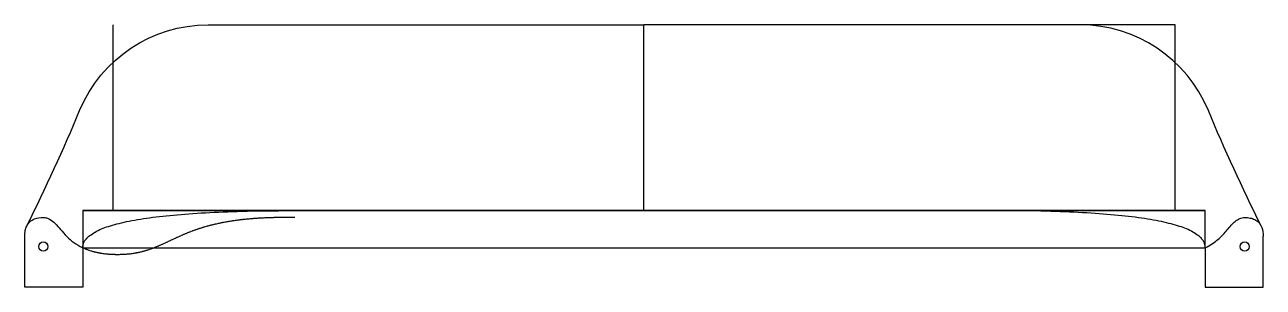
# Model space of a CAD drawing. Header units: millimetres. Extents: x 0 to 534, y 0 to 113.
import ezdxf

# ---------------------------------------------------------------- set-up
doc = ezdxf.new("R2010")
doc.units = ezdxf.units.MM
doc.linetypes.add('DASHED', pattern=[0.2067, 0.1654, -0.0413])

msp = doc.modelspace()

# ---------------------------------------------------------------- linework, layer by layer
for p, q in [((38, 113), (38, 33)), ((25, 33), (25, 16.95)), ((112, 33), (25, 33)), ((112, 33), (116.4, 33)), ((112, 33), (116.4, 33)), ((267, 33), (112, 33)), ((496, 33), (267, 33)), ((509, 33), (496, 33)), ((509, 16.95), (509, 33)), ((116.4, 30), (112, 30)), ((25, 0), (0, 0))]:
    msp.add_line(p, q)
at = {"color": 190, "linetype": 'DASHED', "lineweight": 25, "true_color": 0x8018ff}
for p, q in [((496, 113), (267, 113)), ((267, 33), (267, 113)), ((496, 33), (496, 113)), ((25, 33), (509, 33)), ((38, 33), (496, 33)), ((0, 0), (0, 22)), ((25, 16.95), (25, 0)), ((25, 16.95), (509, 16.95))]:
    msp.add_line(p, q, dxfattribs=at)
for points in [[(0.89, 26.45, 0.017234), (23.67, 76.12, -0.302573), (79.04, 113), (267, 113)], [(533.11, 26.45, -0.017234), (510.33, 76.12, 0.302573), (454.96, 113), (267, 113)]]:
    msp.add_lwpolyline(points, format="xyb")
msp.add_lwpolyline([(509, 16.95), (509, 0), (534, 0), (534, 22)])
for centre in [(8, 17.5), (526, 17.5)]:
    msp.add_circle(centre, 2)
for points in [[(25, 16.95), (25, 33), (116.4, 33)], [(509, 16.95), (509, 33), (417.6, 33)]]:
    msp.add_open_spline(points, degree=2)
for points, knots in [([(0, 22), (0, 22.79), (0.06, 23.6), (0.34, 25.05), (0.54, 25.71), (1.16, 27.01), (1.59, 27.62), (2.75, 28.71), (3.46, 29.12), (5.43, 29.85), (6.74, 30), (8, 30)], [-1.297207, -1.297207, -1.297207, -1.297207, -1.059981, -1.059981, -0.854243, -0.854243, -0.627465, -0.627465, -0.378262, -0.378262, 0, 0, 0, 0]), ([(8, 30), (8.49, 30), (8.96, 29.94), (9.89, 29.69), (10.31, 29.52), (11.55, 28.84), (12.31, 28.2), (14.59, 25.9), (16.12, 23.86), (19.95, 20.08), (22.11, 18.34), (25, 16.95)], [-3.186383, -3.186383, -3.186383, -3.186383, -2.902134, -2.902134, -2.629077, -2.629077, -2.076935, -2.076935, -0.961495, -0.961495, 0, 0, 0, 0]), ([(509, 16.95), (511.19, 18.01), (512.94, 19.25), (516.01, 21.9), (517.31, 23.35), (519.69, 26.09), (520.76, 27.37), (522.52, 28.85), (523.16, 29.28), (524.55, 29.86), (525.26, 30), (526, 30)], [-1.598768, -1.598768, -1.598768, -1.598768, -1.24608, -1.24608, -0.859833, -0.859833, -0.450163, -0.450163, -0.223237, -0.223237, 0, 0, 0, 0]), ([(526, 30), (526.79, 30), (527.6, 29.94), (529.05, 29.66), (529.71, 29.46), (531.01, 28.84), (531.62, 28.41), (532.71, 27.25), (533.12, 26.54), (533.85, 24.57), (534, 23.26), (534, 22)], [-1.297207, -1.297207, -1.297207, -1.297207, -1.059981, -1.059981, -0.854243, -0.854243, -0.627465, -0.627465, -0.378262, -0.378262, 0, 0, 0, 0])]:
    msp.add_open_spline(points, degree=3, knots=knots)
for points in [[(112, 30), (64, 30), (64, 14), (40, 14)], [(40, 14), (36.07, 14), (32.78, 14.43), (30, 15.15)]]:
    msp.add_open_spline(points, degree=3, dxfattribs=at)
msp.add_open_spline([(30, 15.15), (29.91, 15.17), (29.82, 15.19), (29.31, 15.33), (28.89, 15.45), (27.93, 15.76), (27.41, 15.94), (26.42, 16.32), (25.98, 16.51), (25.35, 16.79), (25.15, 16.88), (25.03, 16.94), (25.02, 16.95), (25.01, 16.95), (25.01, 16.95), (25, 16.95), (25, 16.95)], degree=3, knots=[-2.2254308, -2.2254308, -2.2254308, -2.2254308, -2.1976705, -2.1976705, -2.0652204, -2.0652204, -1.8828618, -1.8828618, -1.6746982, -1.6746982, -1.489635, -1.489635, -1.4448584, -1.4448584, -1.4448584, -1.4297146, -1.4297146, -1.4297146, -1.4297146], dxfattribs=at)

doc.saveas('drawing.dxf')
